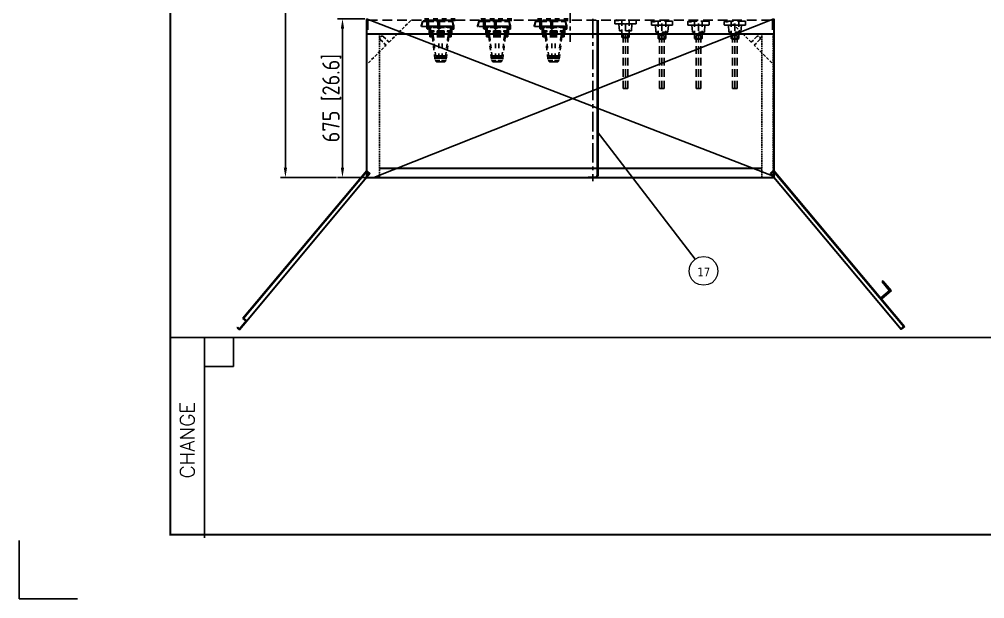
# Model space of a CAD drawing. Header units: millimetres. Extents: x 198356 to 209798, y -190593 to -183267.
# Drawn here: x 198356 to 202457, y -190593 to -188132 of the extents above; entities that cross this region are included whole.
import ezdxf

# ---------------------------------------------------------------- set-up
doc = ezdxf.new("R2010")
doc.units = ezdxf.units.MM
doc.header["$LTSCALE"] = 13
for name, pattern in [('CENTERX2', [101.6, 63.5, -12.7, 12.7, -12.7]), ('DASHED', [0.75, 0.5, -0.25]), ('HIDDEN', [9.525, 6.35, -3.175])]:
    doc.linetypes.add(name, pattern=pattern)
for name, color, linetype in [('1', 4, 'Continuous'), ('2', 3, 'Continuous'), ('4虚线层', 6, 'DASHED'), ('PDF_几何图形', 7, 'Continuous'), ('粗实线', 4, 'Continuous'), ('虚线', 6, 'HIDDEN')]:
    doc.layers.add(name, color=color, linetype=linetype)
for name, color, linetype, lineweight in [('2细实线', 3, 'Continuous', 20), ('标注、文本', 3, 'Continuous', 25), ('铁心', 3, 'Continuous', 0)]:
    doc.layers.add(name, color=color, linetype=linetype, lineweight=lineweight)
doc.layers.add('paper', color=254, linetype='Continuous', plot=False)
doc.styles.add('ROMANS', font='romans.shx', dxfattribs={"bigfont": 'whgtxt.shx'})
doc.styles.get("Standard").update_dxf_attribs({"font": 'gbenor.shx', "bigfont": 'gbcbig.shx'})
doc.styles.add('Tahoma$001', font='tahoma.ttf', dxfattribs={"height": 2.159784})
doc.dimstyles.new('英寸 1-10', dxfattribs={"dimscale": 14, "dimtxt": 3.5, "dimasz": 2, "dimexe": 1.5, "dimexo": 0.5, "dimgap": 0.5, "dimtad": 1, "dimtoh": 1, "dimdec": 1, "dimdsep": 46, "dimtxsty": 'Standard', "dimcen": 2.5, "dimclrd": 3, "dimclre": 3, "dimclrt": 3, "dimadec": 0, "dimazin": 2, "dimtfac": 1, "dimtdec": 1, "dimtmove": 0, "dimatfit": 2, "dimfxl": 1, "dimarcsym": 0})

# ---------------------------------------------------------------- blocks, each defined once
blk = doc.blocks.new('A$C732158F3')
at = {"layer": '4虚线层', "ltscale": 3}
h = blk.add_hatch(color=256, dxfattribs=at)
h.dxf.hatch_style = 2
h.paths.add_polyline_path([(7.3, 129.5), (7.3, 82.9), (11.6, 82.9)])
h = blk.add_hatch(color=256, dxfattribs=at)
h.dxf.hatch_style = 2
h.paths.add_polyline_path([(7.3, 129.5), (11.6, 129.5), (11.6, 82.9)])
h = blk.add_hatch(color=256, dxfattribs=at)
h.dxf.hatch_style = 2
h.paths.add_polyline_path([(7.3, 82.9), (7.3, 43.6), (11.6, 43.6)])
h = blk.add_hatch(color=256, dxfattribs=at)
h.dxf.hatch_style = 2
h.paths.add_polyline_path([(7.3, 82.9), (11.6, 82.9), (11.6, 43.6)])
h = blk.add_hatch(color=256, dxfattribs=at)
h.dxf.hatch_style = 2
h.paths.add_polyline_path([(7.3, 43.6), (7.3, 36.4), (11.6, 36.4)])
h = blk.add_hatch(color=256, dxfattribs=at)
h.dxf.hatch_style = 2
h.paths.add_polyline_path([(7.3, 43.6), (11.6, 43.6), (11.6, 36.4)])
for points in [[(7.3, 129.5), (7.3, 112)], [(11.6, 133.9), (30.6, 139.7), (33.5, 139.7)], [(11.6, 114.9), (11.6, 133.9)], [(61.1, 130.9), (53.8, 130.9), (34.9, 130.9), (32, 129.5), (32, 128), (32, 125.1), (34.9, 125.1)], [(33.5, 133.9), (45.1, 133.9), (45.1, 139.7), (33.5, 139.7)], [(33.5, 120.8), (33.5, 139.7)], [(53.8, 122.2), (53.8, 123.7), (50.9, 125.1), (33.5, 125.1)], [(53.8, 122.2), (53.8, 123.7), (50.9, 125.1), (33.5, 125.1)], [(37.8, 110.6), (37.8, 125.1)], [(50.9, 125.1), (50.9, 110.6)], [(50.9, 125.1), (50.9, 110.6)], [(77.1, 128), (61.1, 128), (61.1, 130.9)], [(61.1, 130.9), (61.1, 113.5)], [(77.1, 128), (77.1, 112)], [(5.8, 122.2), (5.8, 109.1)], [(5.8, 96), (5.8, 82.9)], [(5.8, 69.8), (5.8, 82.9)], [(7.3, 109.1), (7.3, 122.2)], [(7.3, 100.4), (7.3, 82.9)], [(7.3, 65.5), (7.3, 82.9)], [(11.6, 65.5), (11.6, 82.9)], [(32, 98.9), (32, 82.9)], [(32, 66.9), (32, 82.9)], [(33.5, 88.8), (33.5, 107.7)], [(33.5, 88.8), (33.5, 87.3), (34.9, 85.8)], [(34.9, 85.8), (39.3, 84.4), (42.2, 78.6)], [(37.8, 84.4), (37.8, 98.9)], [(50.9, 97.5), (50.9, 82.9)], [(50.9, 97.5), (50.9, 82.9)], [(50.9, 68.4), (50.9, 82.9)], [(53.8, 122.2), (53.8, 109.1)], [(53.8, 122.2), (53.8, 109.1)], [(53.8, 100.4), (53.8, 82.9)], [(53.8, 96), (53.8, 82.9)], [(53.8, 96), (53.8, 82.9)], [(53.8, 65.5), (53.8, 82.9)], [(53.8, 69.8), (53.8, 82.9)], [(61.1, 100.4), (61.1, 82.9)], [(61.1, 65.5), (61.1, 82.9)], [(69.8, 98.9), (69.8, 82.9)], [(69.8, 66.9), (69.8, 82.9)], [(75.7, 117.8), (77.1, 117.8)], [(77.1, 98.9), (77.1, 82.9)], [(77.1, 66.9), (77.1, 82.9)], [(125.1, 90.2), (97.5, 90.2)], [(167.3, 90.2), (138.2, 90.2)], [(142.6, 106.2), (158.6, 103.3)], [(152.8, 109.1), (177.5, 106.2)], [(158.6, 103.3), (160, 100.4), (161.5, 100.4), (163, 100.4), (164.4, 101.8)], [(165.9, 103.3), (164.4, 101.8)], [(167.3, 101.8), (167.3, 103.3), (165.9, 103.3)], [(165.9, 62.6), (167.3, 62.6), (167.3, 64), (167.3, 82.9)], [(177.5, 106.2), (183.3, 100.4), (183.3, 82.9)], [(177.5, 59.7), (183.3, 65.5), (183.3, 82.9)], [(7.3, 56.7), (7.3, 43.6)], [(7.3, 36.4), (7.3, 53.8)], [(11.6, 81.5), (11.6, 80), (13.1, 78.6), (33.5, 78.6)], [(11.6, 78.6), (11.6, 77.1), (13.1, 75.7)], [(11.6, 75.7), (11.6, 74.2), (13.1, 72.7)], [(13.1, 71.3), (11.6, 71.3), (11.6, 69.8)], [(11.6, 53.8), (11.6, 36.4)], [(42.2, 72.7), (42.2, 74.2), (42.2, 75.7), (39.3, 75.7), (33.5, 75.7)], [(33.5, 75.7), (33.5, 72.7)], [(37.8, 71.3), (37.8, 40.7), (33.5, 40.7), (36.4, 40.7)], [(50.9, 40.7), (33.5, 40.7), (33.5, 71.3)], [(45.1, 77.1), (43.6, 78.6), (42.2, 78.6)], [(42.2, 71.3), (43.6, 72.7), (45.1, 74.2)], [(50.9, 40.7), (50.9, 55.3)], [(50.9, 40.7), (53.8, 42.2), (53.8, 43.6)], [(53.8, 43.6), (53.8, 56.7)], [(61.1, 34.9), (61.1, 52.4)], [(69.8, 37.8), (69.8, 53.8)], [(77.1, 37.8), (77.1, 53.8)], [(125.1, 75.7), (97.5, 75.7)], [(167.3, 75.7), (138.2, 75.7)], [(142.6, 59.7), (158.6, 62.6)], [(152.8, 56.7), (177.5, 59.7)], [(164.4, 64), (163, 65.5), (161.5, 65.5), (160, 65.5), (158.6, 62.6)], [(165.9, 62.6), (164.4, 64)], [(165.9, 62.6), (165.9, 64)], [(11.6, 16), (8.7, 16), (8.7, 8.7), (11.6, 8.7)], [(11.6, 21.8), (11.6, 32)], [(11.6, 32), (11.6, 29.1), (13.1, 29.1)], [(11.6, 29.1), (11.6, 27.6), (13.1, 26.2)], [(13.1, 24.7), (11.6, 24.7), (11.6, 21.8), (11.6, 5.8)], [(33.5, 1.5), (30.6, 1.5), (11.6, 7.3)], [(33.5, 1.5), (33.5, 0), (30.6, 0), (11.6, 5.8)], [(53.8, 40.7), (34.9, 40.7), (32, 40.7), (32, 37.8)], [(32, 37.8), (32, 36.4), (34.9, 34.9)], [(33.5, 40.7), (33.5, 39.3), (34.9, 39.3)], [(42.2, 26.2), (42.2, 27.6), (39.3, 29.1), (33.5, 29.1)], [(34.9, 39.3), (39.3, 37.8), (42.2, 32)], [(61.1, 34.9), (53.8, 34.9), (34.9, 34.9)], [(45.1, 29.1), (43.6, 30.6), (42.2, 32)], [(42.2, 24.7), (43.6, 26.2), (45.1, 27.6)]]:
    blk.add_lwpolyline(points, dxfattribs=at)
blk.add_lwpolyline([(11.6, 34.9), (11.6, 32)], close=True, dxfattribs=at)
for points in [[(0, 145.5), (0, 145.5), (0, 120.8), (0, 120.8)], [(7.3, 145.5), (7.3, 145.5), (7.3, 120.8), (7.3, 120.8)], [(11.6, 129.5), (11.6, 129.5), (7.3, 129.5), (7.3, 129.5)], [(33.5, 136.8), (33.5, 136.8), (11.6, 133.9), (11.6, 133.9)], [(32, 128), (32, 128), (32, 129.5), (32, 129.5)], [(32, 128), (32, 128), (32, 112), (32, 112)], [(37.8, 117.8), (37.8, 117.8), (33.5, 125.1), (33.5, 125.1)], [(34.9, 125.1), (34.9, 125.1), (53.8, 125.1), (53.8, 125.1)], [(37.8, 120.8), (37.8, 120.8), (36.4, 125.1), (36.4, 125.1)], [(53.8, 130.9), (53.8, 130.9), (53.8, 113.5), (53.8, 113.5)], [(69.8, 128), (69.8, 128), (69.8, 112), (69.8, 112)], [(0, 107.7), (0, 107.7), (0, 82.9), (0, 82.9)], [(7.3, 122.2), (7.3, 122.2), (5.8, 122.2), (5.8, 122.2)], [(7.3, 107.7), (7.3, 107.7), (7.3, 82.9), (7.3, 82.9)], [(7.3, 82.9), (7.3, 82.9), (7.3, 96), (7.3, 96)], [(7.3, 82.9), (7.3, 82.9), (7.3, 69.8), (7.3, 69.8)], [(11.6, 82.9), (11.6, 82.9), (11.6, 101.8), (11.6, 101.8)], [(11.6, 82.9), (11.6, 82.9), (11.6, 65.5), (11.6, 65.5)], [(32, 112), (32, 112), (32, 82.9), (32, 82.9)], [(32, 55.3), (32, 55.3), (32, 82.9), (32, 82.9)], [(33.5, 114.9), (33.5, 114.9), (37.8, 103.3), (37.8, 103.3)], [(53.8, 87.3), (53.8, 87.3), (61.1, 87.3), (61.1, 87.3)], [(77.1, 117.8), (77.1, 117.8), (103.3, 114.9), (103.3, 114.9)], [(77.1, 113.5), (77.1, 113.5), (93.1, 112), (93.1, 112)], [(106.2, 110.6), (106.2, 110.6), (130.9, 107.7), (130.9, 107.7)], [(114.9, 113.5), (114.9, 113.5), (139.7, 110.6), (139.7, 110.6)], [(157.1, 82.9), (157.1, 82.9), (157.1, 104.8), (157.1, 104.8)], [(157.1, 82.9), (157.1, 82.9), (157.1, 62.6), (157.1, 62.6)], [(158.6, 82.9), (158.6, 82.9), (158.6, 103.3), (158.6, 103.3)], [(158.6, 82.9), (158.6, 82.9), (158.6, 62.6), (158.6, 62.6)], [(164.4, 82.9), (164.4, 82.9), (164.4, 101.8), (164.4, 101.8)], [(164.4, 82.9), (164.4, 82.9), (164.4, 64), (164.4, 64)], [(167.3, 82.9), (167.3, 82.9), (167.3, 101.8), (167.3, 101.8)], [(177.5, 106.2), (177.5, 106.2), (177.5, 82.9), (177.5, 82.9)], [(177.5, 59.7), (177.5, 59.7), (177.5, 82.9), (177.5, 82.9)], [(0, 71.3), (0, 71.3), (0, 46.6), (0, 46.6)], [(5.8, 43.6), (5.8, 43.6), (5.8, 56.7), (5.8, 56.7)], [(7.3, 43.6), (7.3, 43.6), (5.8, 43.6), (5.8, 43.6)], [(7.3, 71.3), (7.3, 71.3), (7.3, 46.6), (7.3, 46.6)], [(11.6, 34.9), (11.6, 34.9), (11.6, 52.4), (11.6, 52.4)], [(33.5, 75.7), (33.5, 75.7), (13.1, 75.7), (13.1, 75.7)], [(33.5, 72.7), (33.5, 72.7), (13.1, 72.7), (13.1, 72.7)], [(33.5, 71.3), (33.5, 71.3), (13.1, 71.3), (13.1, 71.3)], [(32, 37.8), (32, 37.8), (32, 53.8), (32, 53.8)], [(42.2, 78.6), (42.2, 78.6), (33.5, 78.6), (33.5, 78.6)], [(33.5, 75.7), (33.5, 75.7), (33.5, 72.7), (33.5, 72.7)], [(33.5, 72.7), (33.5, 72.7), (42.2, 72.7), (42.2, 72.7)], [(33.5, 71.3), (33.5, 71.3), (42.2, 71.3), (42.2, 71.3)], [(33.5, 71.3), (33.5, 71.3), (33.5, 40.7), (33.5, 40.7)], [(33.5, 50.9), (33.5, 50.9), (37.8, 62.6), (37.8, 62.6)], [(37.8, 48), (37.8, 48), (33.5, 40.7), (33.5, 40.7)], [(37.8, 45.1), (37.8, 45.1), (36.4, 40.7), (36.4, 40.7)], [(37.8, 56.7), (37.8, 56.7), (37.8, 58.2), (37.8, 58.2)], [(45.1, 74.2), (45.1, 74.2), (45.1, 77.1), (45.1, 77.1)], [(53.8, 78.6), (53.8, 78.6), (61.1, 78.6), (61.1, 78.6)], [(53.8, 34.9), (53.8, 34.9), (53.8, 52.4), (53.8, 52.4)], [(77.1, 52.4), (77.1, 52.4), (93.1, 53.8), (93.1, 53.8)], [(77.1, 48), (77.1, 48), (103.3, 50.9), (103.3, 50.9)], [(106.2, 55.3), (106.2, 55.3), (130.9, 58.2), (130.9, 58.2)], [(114.9, 52.4), (114.9, 52.4), (139.7, 55.3), (139.7, 55.3)], [(0, 33.5), (0, 33.5), (0, 8.7), (0, 8.7)], [(11.6, 36.4), (11.6, 36.4), (7.3, 36.4), (7.3, 36.4)], [(7.3, 33.5), (7.3, 33.5), (7.3, 8.7), (7.3, 8.7)], [(11.6, 32), (11.6, 32), (13.1, 32), (13.1, 32)], [(33.5, 32), (33.5, 32), (13.1, 32), (13.1, 32)], [(33.5, 29.1), (33.5, 29.1), (13.1, 29.1), (13.1, 29.1)], [(33.5, 26.2), (33.5, 26.2), (13.1, 26.2), (13.1, 26.2)], [(33.5, 24.7), (33.5, 24.7), (13.1, 24.7), (13.1, 24.7)], [(42.2, 32), (42.2, 32), (33.5, 32), (33.5, 32)], [(33.5, 29.1), (33.5, 29.1), (33.5, 26.2), (33.5, 26.2)], [(33.5, 26.2), (33.5, 26.2), (42.2, 26.2), (42.2, 26.2)], [(33.5, 24.7), (33.5, 24.7), (42.2, 24.7), (42.2, 24.7)], [(33.5, 24.7), (33.5, 24.7), (33.5, 0), (33.5, 0)], [(45.1, 27.6), (45.1, 27.6), (45.1, 29.1), (45.1, 29.1)], [(61.1, 37.8), (61.1, 37.8), (77.1, 37.8), (77.1, 37.8)]]:
    blk.add_open_spline(points, degree=3, dxfattribs=at)
blk = doc.blocks.new('*D117')
at = {"layer": '2细实线', "color": 3, "linetype": 'ByBlock', "lineweight": -2}
for p, q in [((199823.8, -188129.5), (199707.7, -188129.5)), ((199728.7, -188171.5), (199728.7, -188762.5)), ((199855.6, -188804.5), (199707.7, -188804.5))]:
    blk.add_line(p, q, dxfattribs=at)
at = {"layer": '2细实线', "color": 3, "linetype": 'ByBlock'}
for points in [[(199721.7, -188171.5), (199735.7, -188171.5), (199728.7, -188129.5)], [(199721.7, -188762.5), (199735.7, -188762.5), (199728.7, -188804.5)]]:
    blk.add_solid(points, dxfattribs=at)
at = {"layer": 'Defpoints', "color": 0, "linetype": 'ByBlock'}
for p in [(199830.8, -188129.5), (199728.7, -188804.5), (199862.6, -188804.5)]:
    blk.add_point(p, dxfattribs=at)
at = {"layer": '2细实线', "color": 3, "linetype": 'ByBlock', "insert": (199683.4, -188467), "char_height": 73.5, "attachment_point": 5, "rotation": 90}
blk.add_mtext('675 [26.6]', dxfattribs=at)
blk = doc.blocks.new('*D128')
at = {"layer": '2细实线', "color": 3, "linetype": 'ByBlock', "lineweight": -2}
for p, q in [((200043.8, -186357.5), (199465.3, -186357.5)), ((199486.3, -186399.5), (199486.3, -188762.5)), ((199703.7, -188804.5), (199465.3, -188804.5))]:
    blk.add_line(p, q, dxfattribs=at)
at = {"layer": '2细实线', "color": 3, "linetype": 'ByBlock'}
for points in [[(199479.3, -186399.5), (199493.3, -186399.5), (199486.3, -186357.5)], [(199479.3, -188762.5), (199493.3, -188762.5), (199486.3, -188804.5)]]:
    blk.add_solid(points, dxfattribs=at)
at = {"layer": 'Defpoints', "color": 0, "linetype": 'ByBlock'}
for p in [(200050.8, -186357.5), (199486.3, -188804.5), (199710.7, -188804.5)]:
    blk.add_point(p, dxfattribs=at)
at = {"layer": '2细实线', "color": 3, "linetype": 'ByBlock', "insert": (199441, -187581), "char_height": 73.5, "attachment_point": 5, "rotation": 90}
blk.add_mtext('2447 [96.3]', dxfattribs=at)

msp = doc.modelspace()

# ---------------------------------------------------------------- linework, layer by layer
at = {"layer": '1', "color": 1, "linetype": 'CENTERX2', "lineweight": -3, "ltscale": 0.1}
for p, q in [((200695.829, -187403.487), (200695.829, -188228.359)), ((200792.829, -188129.487), (200792.829, -188819.91))]:
    msp.add_line(p, q, dxfattribs=at)
at = {"layer": '1', "const_width": 8.634}
msp.add_lwpolyline([(198997.156, -190321.999), (208469.476, -190321.999), (208469.476, -183513.769), (198997.156, -183513.769), (198997.156, -190321.999)], dxfattribs=at)
at = {"layer": '2'}
for p, q in [((198997.156, -189483.304), (208469.476, -189483.304)), ((199142.474, -189483.304), (199142.474, -190334.332)), ((199265.812, -189483.304), (199265.812, -189606.641)), ((199142.474, -189606.641), (199265.812, -189606.641))]:
    msp.add_line(p, q, dxfattribs=at)
at = {"layer": '4虚线层', "ltscale": 2}
for p, q in [((199926.548, -188229.478), (200020.54, -188135.487)), ((201465.11, -188229.478), (201371.118, -188135.487)), ((199838.829, -188317.198), (199913.82, -188242.206)), ((199913.82, -188242.206), (199890.486, -188218.872)), ((199926.548, -188229.478), (199903.214, -188206.144)), ((201465.11, -188229.478), (201488.444, -188206.144)), ((201477.838, -188242.206), (201501.172, -188218.872)), ((201552.829, -188317.198), (201477.838, -188242.206))]:
    msp.add_line(p, q, dxfattribs=at)
at = {"layer": '4虚线层', "ltscale": 5}
for p, q in [((200885.84, -188150.487), (200885.84, -188137.969)), ((200886.84, -188136.97), (200891.848, -188136.987)), ((200886.84, -188151.487), (200902.404, -188151.487)), ((200902.386, -188151.487), (200891.821, -188151.487)), ((200902.398, -188151.487), (200891.833, -188151.487)), ((200891.848, -188137.543), (200891.848, -188136.987)), ((200893.792, -188137.543), (200891.848, -188137.543)), ((200893.792, -188136.987), (200893.792, -188137.543)), ((200893.792, -188136.987), (200893.792, -188137.543)), ((200894.741, -188136.987), (200893.792, -188136.987)), ((200894.741, -188137.543), (200894.741, -188136.987)), ((200896.686, -188137.543), (200894.741, -188137.543)), ((200897.635, -188136.987), (200896.686, -188136.987)), ((200896.686, -188136.987), (200896.686, -188137.543)), ((200896.686, -188136.987), (200896.686, -188137.543)), ((200897.635, -188137.543), (200897.635, -188136.987)), ((200899.58, -188137.543), (200897.635, -188137.543)), ((200901.34, -188136.987), (200899.58, -188136.987)), ((200899.58, -188136.987), (200899.58, -188137.543)), ((200905.259, -188180.554), (200903.383, -188152.421)), ((200905.271, -188180.554), (200903.396, -188152.421)), ((200914.821, -188208.487), (200914.821, -188135.487)), ((200930.83, -188425.487), (200930.829, -188135.487)), ((200946.837, -188208.487), (200946.836, -188135.487)), ((200956.383, -188180.554), (200958.259, -188152.421)), ((200956.396, -188180.554), (200958.271, -188152.421)), ((200959.257, -188151.487), (200969.823, -188151.489)), ((200959.269, -188151.487), (200969.835, -188151.489)), ((200959.275, -188151.487), (200974.84, -188151.487)), ((200975.84, -188150.487), (200975.84, -188136.487)), ((201040.84, -188155.487), (201040.84, -188142.969)), ((201041.84, -188141.97), (201046.847, -188141.987)), ((201041.84, -188156.487), (201057.404, -188156.487)), ((201057.386, -188156.487), (201046.821, -188156.487)), ((201057.398, -188156.487), (201046.833, -188156.487)), ((201046.847, -188142.543), (201046.847, -188141.987)), ((201048.792, -188142.543), (201046.847, -188142.543)), ((201048.792, -188141.987), (201048.792, -188142.543)), ((201048.792, -188141.987), (201048.792, -188142.543)), ((201049.741, -188141.987), (201048.792, -188141.987)), ((201049.741, -188142.543), (201049.741, -188141.987)), ((201051.686, -188142.543), (201049.741, -188142.543)), ((201052.635, -188141.987), (201051.686, -188141.987)), ((201051.686, -188141.987), (201051.686, -188142.543)), ((201051.686, -188141.987), (201051.686, -188142.543)), ((201052.635, -188142.543), (201052.635, -188141.987)), ((201054.58, -188142.543), (201052.635, -188142.543)), ((201056.34, -188141.987), (201054.58, -188141.987)), ((201054.58, -188141.987), (201054.58, -188142.543)), ((201060.259, -188185.554), (201058.383, -188157.421)), ((201060.271, -188185.554), (201058.396, -188157.421)), ((201069.821, -188213.487), (201069.821, -188140.487)), ((201085.83, -188425.487), (201085.828, -188140.487)), ((201101.837, -188213.487), (201101.836, -188140.487)), ((201111.383, -188185.554), (201113.259, -188157.421)), ((201111.396, -188185.554), (201113.271, -188157.421)), ((201114.257, -188156.487), (201124.823, -188156.489)), ((201114.269, -188156.487), (201124.835, -188156.489)), ((201114.275, -188156.487), (201129.84, -188156.487)), ((201130.84, -188155.487), (201130.84, -188141.487)), ((201195.84, -188155.487), (201195.84, -188142.969)), ((201196.84, -188141.97), (201201.847, -188141.987)), ((201196.84, -188156.487), (201212.404, -188156.487)), ((201212.386, -188156.487), (201201.821, -188156.487)), ((201212.398, -188156.487), (201201.833, -188156.487)), ((201201.847, -188142.543), (201201.847, -188141.987)), ((201203.792, -188142.543), (201201.847, -188142.543)), ((201203.792, -188141.987), (201203.792, -188142.543)), ((201203.792, -188141.987), (201203.792, -188142.543)), ((201204.741, -188141.987), (201203.792, -188141.987)), ((201204.741, -188142.543), (201204.741, -188141.987)), ((201206.686, -188142.543), (201204.741, -188142.543)), ((201207.635, -188141.987), (201206.686, -188141.987)), ((201206.686, -188141.987), (201206.686, -188142.543)), ((201206.686, -188141.987), (201206.686, -188142.543)), ((201207.635, -188142.543), (201207.635, -188141.987)), ((201209.58, -188142.543), (201207.635, -188142.543)), ((201211.34, -188141.987), (201209.58, -188141.987)), ((201209.58, -188141.987), (201209.58, -188142.543)), ((201215.259, -188185.554), (201213.383, -188157.421)), ((201215.271, -188185.554), (201213.396, -188157.421)), ((201224.821, -188213.487), (201224.821, -188140.487)), ((201240.83, -188425.487), (201240.828, -188140.487)), ((201256.837, -188213.487), (201256.836, -188140.487)), ((201266.383, -188185.554), (201268.259, -188157.421)), ((201266.396, -188185.554), (201268.271, -188157.421)), ((201269.257, -188156.487), (201279.823, -188156.489)), ((201269.269, -188156.487), (201279.835, -188156.489)), ((201269.275, -188156.487), (201284.84, -188156.487)), ((201285.84, -188155.487), (201285.84, -188141.487)), ((201350.84, -188155.487), (201350.84, -188142.969)), ((201351.84, -188141.97), (201356.847, -188141.987)), ((201351.84, -188156.487), (201367.404, -188156.487)), ((201367.386, -188156.487), (201356.821, -188156.487)), ((201367.398, -188156.487), (201356.833, -188156.487)), ((201356.847, -188142.543), (201356.847, -188141.987)), ((201358.792, -188142.543), (201356.847, -188142.543)), ((201358.792, -188141.987), (201358.792, -188142.543)), ((201358.792, -188141.987), (201358.792, -188142.543)), ((201359.741, -188141.987), (201358.792, -188141.987)), ((201359.741, -188142.543), (201359.741, -188141.987)), ((201361.686, -188142.543), (201359.741, -188142.543)), ((201362.635, -188141.987), (201361.686, -188141.987)), ((201361.686, -188141.987), (201361.686, -188142.543)), ((201361.686, -188141.987), (201361.686, -188142.543)), ((201362.635, -188142.543), (201362.635, -188141.987)), ((201364.58, -188142.543), (201362.635, -188142.543)), ((201366.34, -188141.987), (201364.58, -188141.987)), ((201364.58, -188141.987), (201364.58, -188142.543)), ((201370.259, -188185.554), (201368.383, -188157.421)), ((201370.271, -188185.554), (201368.396, -188157.421)), ((201379.821, -188213.487), (201379.821, -188140.487)), ((201395.83, -188425.487), (201395.828, -188140.487)), ((201411.837, -188213.487), (201411.836, -188140.487)), ((201421.383, -188185.554), (201423.259, -188157.421)), ((201421.396, -188185.554), (201423.271, -188157.421)), ((201424.257, -188156.487), (201434.823, -188156.489)), ((201424.269, -188156.487), (201434.835, -188156.489)), ((201424.275, -188156.487), (201439.84, -188156.487)), ((201440.84, -188155.487), (201440.84, -188141.487)), ((200906.257, -188181.487), (200914.821, -188181.487)), ((200906.269, -188181.487), (200914.833, -188181.487)), ((200920.83, -188425.487), (200920.829, -188196.487)), ((200930.823, -188181.487), (200955.386, -188181.487)), ((200930.835, -188181.487), (200955.398, -188181.487)), ((200940.83, -188425.487), (200940.829, -188196.487)), ((200946.821, -188208.487), (200946.821, -188181.487)), ((201061.257, -188186.487), (201069.821, -188186.487)), ((201061.269, -188186.487), (201069.833, -188186.487)), ((201075.83, -188425.487), (201075.829, -188201.487)), ((201085.823, -188186.487), (201110.386, -188186.487)), ((201085.835, -188186.487), (201110.398, -188186.487)), ((201095.83, -188425.487), (201095.829, -188201.487)), ((201101.821, -188213.487), (201101.821, -188186.487)), ((201216.257, -188186.487), (201224.821, -188186.487)), ((201216.269, -188186.487), (201224.833, -188186.487)), ((201230.83, -188425.487), (201230.829, -188201.487)), ((201240.823, -188186.487), (201265.386, -188186.487)), ((201240.835, -188186.487), (201265.398, -188186.487)), ((201250.83, -188425.487), (201250.829, -188201.487)), ((201256.821, -188213.487), (201256.821, -188186.487)), ((201371.257, -188186.487), (201379.821, -188186.487)), ((201371.269, -188186.487), (201379.833, -188186.487)), ((201385.83, -188425.487), (201385.829, -188201.487)), ((201395.823, -188186.487), (201420.386, -188186.487)), ((201395.835, -188186.487), (201420.398, -188186.487)), ((201405.83, -188425.487), (201405.829, -188201.487)), ((201411.821, -188213.487), (201411.821, -188186.487)), ((200914.817, -188208.487), (200917.817, -188211.487)), ((200946.817, -188208.487), (200914.817, -188208.487)), ((200914.821, -188208.487), (200917.821, -188211.487)), ((200946.821, -188208.487), (200914.821, -188208.487)), ((200917.817, -188211.487), (200943.817, -188211.487)), ((200917.821, -188211.487), (200943.821, -188211.487)), ((200946.817, -188208.487), (200943.817, -188211.487)), ((200946.821, -188208.487), (200943.821, -188211.487)), ((201069.817, -188213.487), (201072.817, -188216.487)), ((201101.817, -188213.487), (201069.817, -188213.487)), ((201069.821, -188213.487), (201072.821, -188216.487)), ((201101.821, -188213.487), (201069.821, -188213.487)), ((201072.817, -188216.487), (201098.817, -188216.487)), ((201072.821, -188216.487), (201098.821, -188216.487)), ((201101.817, -188213.487), (201098.817, -188216.487)), ((201101.821, -188213.487), (201098.821, -188216.487)), ((201224.817, -188213.487), (201227.817, -188216.487)), ((201256.817, -188213.487), (201224.817, -188213.487)), ((201224.821, -188213.487), (201227.821, -188216.487)), ((201256.821, -188213.487), (201224.821, -188213.487)), ((201227.817, -188216.487), (201253.817, -188216.487)), ((201227.821, -188216.487), (201253.821, -188216.487)), ((201256.817, -188213.487), (201253.817, -188216.487)), ((201256.821, -188213.487), (201253.821, -188216.487)), ((201379.817, -188213.487), (201382.817, -188216.487)), ((201411.817, -188213.487), (201379.817, -188213.487)), ((201379.821, -188213.487), (201382.821, -188216.487)), ((201411.821, -188213.487), (201379.821, -188213.487)), ((201382.817, -188216.487), (201408.817, -188216.487)), ((201382.821, -188216.487), (201408.821, -188216.487)), ((201411.817, -188213.487), (201408.817, -188216.487)), ((201411.821, -188213.487), (201408.821, -188216.487)), ((200920.83, -188425.487), (200940.83, -188425.487)), ((201095.83, -188425.487), (201075.83, -188425.487)), ((201095.83, -188425.487), (201075.83, -188425.487)), ((201075.83, -188425.487), (201095.83, -188425.487)), ((201250.83, -188425.487), (201230.83, -188425.487)), ((201250.83, -188425.487), (201230.83, -188425.487)), ((201230.83, -188425.487), (201250.83, -188425.487)), ((201405.83, -188425.487), (201385.83, -188425.487)), ((201405.83, -188425.487), (201385.83, -188425.487)), ((201385.83, -188425.487), (201405.83, -188425.487))]:
    msp.add_line(p, q, dxfattribs=at)
at = {"layer": '4虚线层'}
for p, q in [((199832.829, -188194.487), (199832.829, -188804.487)), ((199885.829, -188194.487), (199885.829, -188804.487)), ((201510.829, -188194.487), (201510.829, -188804.487)), ((201558.829, -188194.487), (201558.829, -188804.487))]:
    msp.add_line(p, q, dxfattribs=at)
at = {"layer": '4虚线层', "ltscale": 5}
for points in [[(200887.456, -188134.748), (200885.754, -188135.812), (200885.435, -188137.195)], [(200891.765, -188135.014), (200889.531, -188135.227), (200887.988, -188135.599), (200887.669, -188136.982)], [(200974.232, -188135.693), (200891.765, -188135.014), (200890.223, -188135.387), (200889.903, -188136.77)], [(200953.523, -188151.457), (200930.968, -188151.349)], [(201042.456, -188139.748), (201040.754, -188140.812), (201040.435, -188142.195)], [(201046.765, -188140.014), (201044.531, -188140.227), (201042.988, -188140.599), (201042.669, -188141.982)], [(201129.232, -188140.693), (201046.765, -188140.014), (201045.222, -188140.387), (201044.903, -188141.77)], [(201108.522, -188156.457), (201085.968, -188156.349)], [(201197.456, -188139.748), (201195.754, -188140.812), (201195.435, -188142.195)], [(201201.765, -188140.014), (201199.531, -188140.227), (201197.988, -188140.599), (201197.669, -188141.982)], [(201284.232, -188140.693), (201201.765, -188140.014), (201200.222, -188140.387), (201199.903, -188141.77)], [(201263.522, -188156.457), (201240.968, -188156.349)], [(201352.456, -188139.748), (201350.754, -188140.812), (201350.435, -188142.195)], [(201356.765, -188140.014), (201354.531, -188140.227), (201352.988, -188140.599), (201352.669, -188141.982)], [(201439.232, -188140.693), (201356.765, -188140.014), (201355.222, -188140.387), (201354.903, -188141.77)], [(201418.522, -188156.457), (201395.968, -188156.349)]]:
    msp.add_lwpolyline(points, dxfattribs=at)
for centre, radius, start, end in [((200886.84, -188137.97), 1, 90, 180), ((200886.84, -188150.487), 1, 180, 270), ((200901.34, -188134.987), 2, 270, 0), ((200901.34, -188134.987), 2, 270, 0), ((200902.386, -188152.487), 1, 3.814075, 90), ((200902.398, -188152.487), 1, 3.814075, 90), ((200902.404, -188152.487), 1, 3.814075, 90), ((200959.257, -188152.487), 1, 90, 176.185925), ((200959.269, -188152.487), 1, 90, 176.185925), ((200959.275, -188152.487), 1, 90, 176.185925), ((200974.84, -188136.487), 1, 0, 90), ((200974.84, -188150.487), 1, 270, 0), ((201041.84, -188142.97), 1, 90, 180), ((201041.84, -188155.487), 1, 180, 270), ((201056.34, -188139.987), 2, 270, 0), ((201056.34, -188139.987), 2, 270, 0), ((201057.386, -188157.487), 1, 3.814075, 90), ((201057.398, -188157.487), 1, 3.814075, 90), ((201057.404, -188157.487), 1, 3.814075, 90), ((201114.257, -188157.487), 1, 90, 176.185925), ((201114.269, -188157.487), 1, 90, 176.185925), ((201114.275, -188157.487), 1, 90, 176.185925), ((201129.84, -188141.487), 1, 0, 90), ((201129.84, -188155.487), 1, 270, 0), ((201196.84, -188142.97), 1, 90, 180), ((201196.84, -188155.487), 1, 180, 270), ((201211.34, -188139.987), 2, 270, 0), ((201211.34, -188139.987), 2, 270, 0), ((201212.386, -188157.487), 1, 3.814075, 90), ((201212.398, -188157.487), 1, 3.814075, 90), ((201212.404, -188157.487), 1, 3.814075, 90), ((201269.257, -188157.487), 1, 90, 176.185925), ((201269.269, -188157.487), 1, 90, 176.185925), ((201269.275, -188157.487), 1, 90, 176.185925), ((201284.84, -188141.487), 1, 0, 90), ((201284.84, -188155.487), 1, 270, 0), ((201351.84, -188142.97), 1, 90, 180), ((201351.84, -188155.487), 1, 180, 270), ((201366.34, -188139.987), 2, 270, 0), ((201366.34, -188139.987), 2, 270, 0), ((201367.386, -188157.487), 1, 3.814075, 90), ((201367.398, -188157.487), 1, 3.814075, 90), ((201367.404, -188157.487), 1, 3.814075, 90), ((201424.257, -188157.487), 1, 90, 176.185925), ((201424.269, -188157.487), 1, 90, 176.185925), ((201424.275, -188157.487), 1, 90, 176.185925), ((201439.84, -188141.487), 1, 0, 90), ((201439.84, -188155.487), 1, 270, 0), ((200906.257, -188180.487), 1, 183.814075, 270), ((200906.269, -188180.487), 1, 183.814075, 270), ((200955.386, -188180.487), 1, 270, 356.185925), ((200955.398, -188180.487), 1, 270, 356.185925), ((201061.257, -188185.487), 1, 183.814075, 270), ((201061.269, -188185.487), 1, 183.814075, 270), ((201110.386, -188185.487), 1, 270, 356.185925), ((201110.398, -188185.487), 1, 270, 356.185925), ((201216.257, -188185.487), 1, 183.814075, 270), ((201216.269, -188185.487), 1, 183.814075, 270), ((201265.386, -188185.487), 1, 270, 356.185925), ((201265.398, -188185.487), 1, 270, 356.185925), ((201371.257, -188185.487), 1, 183.814075, 270), ((201371.269, -188185.487), 1, 183.814075, 270), ((201420.386, -188185.487), 1, 270, 356.185925), ((201420.398, -188185.487), 1, 270, 356.185925)]:
    msp.add_arc(centre, radius, start, end, dxfattribs=at)
at = {"layer": '4虚线层', "ltscale": 2}
for centre, start, end in [((199896.85, -188212.508), 45, 225), ((201494.808, -188212.508), 315, 135)]:
    msp.add_arc(centre, 9, start, end, dxfattribs=at)
at = {"layer": '4虚线层', "ltscale": 5}
for points in [[(200894.477, -188151.665), (200894.477, -188151.665), (200930.968, -188151.349), (200930.968, -188151.349)], [(200894.477, -188151.665), (200894.477, -188151.665), (200895.168, -188151.824), (200895.168, -188151.824)], [(200966.608, -188151.565), (200966.608, -188151.565), (200930.968, -188151.349), (200930.968, -188151.349)], [(201049.477, -188156.665), (201049.477, -188156.665), (201085.968, -188156.349), (201085.968, -188156.349)], [(201049.477, -188156.665), (201049.477, -188156.665), (201050.168, -188156.824), (201050.168, -188156.824)], [(201121.608, -188156.565), (201121.608, -188156.565), (201085.968, -188156.349), (201085.968, -188156.349)], [(201204.477, -188156.665), (201204.477, -188156.665), (201240.968, -188156.349), (201240.968, -188156.349)], [(201204.477, -188156.665), (201204.477, -188156.665), (201205.168, -188156.824), (201205.168, -188156.824)], [(201276.608, -188156.565), (201276.608, -188156.565), (201240.968, -188156.349), (201240.968, -188156.349)], [(201359.477, -188156.665), (201359.477, -188156.665), (201395.968, -188156.349), (201395.968, -188156.349)], [(201359.477, -188156.665), (201359.477, -188156.665), (201360.168, -188156.824), (201360.168, -188156.824)], [(201431.608, -188156.565), (201431.608, -188156.565), (201395.968, -188156.349), (201395.968, -188156.349)]]:
    msp.add_open_spline(points, degree=3, dxfattribs=at)
at = {"layer": 'paper'}
for q in [(198355.801, -190346.666), (198602.476, -190593.341)]:
    msp.add_line((198355.801, -190593.341), q, dxfattribs=at)
at = {"layer": 'PDF_几何图形'}
for p, q in [((199831.945, -188775.206), (199305.103, -189402.824)), ((199831.945, -188775.206), (199845.593, -188786.786)), ((201560.829, -188774.297), (201546.768, -188785.876)), ((201560.829, -188774.297), (202116.867, -189437.099)), ((199831.945, -188778.514), (199308.411, -189402.824)), ((199845.593, -188786.786), (199322.472, -189414.817)), ((199831.945, -188778.514), (199842.698, -188787.199)), ((199842.698, -188787.199), (199835.254, -188795.884)), ((199835.254, -188795.884), (199836.908, -188797.538)), ((199845.593, -188786.786), (199836.908, -188797.538)), ((201546.768, -188785.876), (202102.805, -189448.679)), ((201546.768, -188785.876), (201555.453, -188796.629)), ((201560.415, -188777.605), (201550.076, -188786.29)), ((201550.076, -188786.29), (201557.107, -188794.975)), ((201557.107, -188794.975), (201555.453, -188796.629)), ((201560.415, -188777.605), (202113.558, -189436.685)), ((202024.642, -189242.723), (202021.333, -189245.618)), ((202024.642, -189242.723), (202059.795, -189284.493)), ((202059.795, -189284.493), (202018.025, -189319.233)), ((199322.472, -189414.817), (199291.869, -189451.211)), ((199322.472, -189414.817), (199291.869, -189451.211)), ((199308.411, -189402.824), (199322.472, -189414.817)), ((199308.411, -189402.824), (199322.472, -189414.817)), ((199283.184, -189440.458), (199281.53, -189442.526)), ((199283.184, -189440.458), (199281.53, -189442.526)), ((199281.53, -189442.526), (199291.869, -189451.211)), ((199281.53, -189442.526), (199291.869, -189451.211)), ((199283.184, -189440.458), (199291.869, -189447.902)), ((199283.184, -189440.458), (199291.869, -189447.902)), ((202113.558, -189436.685), (202101.151, -189447.024)), ((202101.151, -189447.024), (202102.805, -189448.679)), ((202116.867, -189437.099), (202102.805, -189448.679))]:
    msp.add_line(p, q, dxfattribs=at)
for points in [[(202021.333, -189245.618), (202053.178, -189283.666), (202015.13, -189315.924), (202018.025, -189319.233)], [(199305.103, -189402.824), (199319.577, -189414.817), (199291.869, -189447.902)], [(199305.103, -189402.824), (199319.577, -189414.817), (199291.869, -189447.902)]]:
    msp.add_lwpolyline(points, dxfattribs=at)
at = {"layer": '标注、文本', "color": 4, "lineweight": 30}
for p, q in [((199830.829, -188129.487), (199830.829, -188194.487)), ((201560.829, -188129.487), (201560.829, -188194.487)), ((199830.829, -188194.487), (201560.829, -188194.487)), ((201560.829, -188774.297), (201546.768, -188785.876)), ((201560.829, -188774.297), (202116.867, -189437.099)), ((199830.829, -188804.487), (201560.829, -188804.487)), ((199830.829, -188804.487), (201560.829, -188804.487)), ((201546.768, -188785.876), (202102.805, -189448.679)), ((201546.768, -188785.876), (201555.453, -188796.629)), ((201560.415, -188777.605), (201550.076, -188786.29)), ((201550.076, -188786.29), (201557.107, -188794.975)), ((201557.107, -188794.975), (201555.453, -188796.629)), ((201560.415, -188777.605), (202113.558, -189436.685)), ((202024.642, -189242.723), (202021.333, -189245.618)), ((202024.642, -189242.723), (202059.795, -189284.493)), ((202059.795, -189284.493), (202018.025, -189319.233)), ((202113.558, -189436.685), (202101.151, -189447.024)), ((202101.151, -189447.024), (202102.805, -189448.679)), ((202116.867, -189437.099), (202102.805, -189448.679))]:
    msp.add_line(p, q, dxfattribs=at)
at = {"layer": '标注、文本'}
for p, q in [((199830.829, -188129.487), (201555.453, -188796.629)), ((199862.609, -188804.487), (201560.829, -188129.487)), ((200940.829, -188196.487), (200920.829, -188196.487)), ((201095.829, -188201.487), (201075.829, -188201.487)), ((201250.829, -188201.487), (201230.829, -188201.487)), ((201405.829, -188201.487), (201385.829, -188201.487))]:
    msp.add_line(p, q, dxfattribs=at)
at = {"layer": '标注、文本', "ltscale": 16.7707}
msp.add_line((201226.869, -189150.427), (200810.829, -188608.344), dxfattribs=at)
at = {"layer": '标注、文本', "color": 4, "lineweight": 30}
msp.add_lwpolyline([(202021.333, -189245.618), (202053.178, -189283.666), (202015.13, -189315.924), (202018.025, -189319.233)], dxfattribs=at)
at = {"layer": '粗实线', "lineweight": 30}
for p, q in [((200810.829, -188135.487), (200810.829, -188797.487)), ((200812.829, -188135.487), (200812.829, -188797.487)), ((199830.829, -188194.487), (199830.829, -188804.487)), ((201560.829, -188194.487), (201560.829, -188804.487)), ((199831.945, -188775.206), (199305.103, -189402.824)), ((199831.945, -188775.206), (199845.593, -188786.786)), ((199885.829, -188764.487), (201510.829, -188764.487)), ((199831.945, -188778.514), (199308.411, -189402.824)), ((199845.593, -188786.786), (199322.472, -189414.817)), ((199830.829, -188804.487), (201560.829, -188804.487)), ((199831.945, -188778.514), (199842.698, -188787.199)), ((199842.698, -188787.199), (199835.254, -188795.884)), ((199835.254, -188795.884), (199836.908, -188797.538)), ((199845.593, -188786.786), (199836.908, -188797.538)), ((200772.829, -188802.487), (200805.829, -188802.487)), ((200772.829, -188802.487), (200772.829, -188804.487)), ((200772.829, -188804.487), (200805.829, -188804.487)), ((199322.472, -189414.817), (199291.869, -189451.211)), ((199322.472, -189414.817), (199291.869, -189451.211)), ((199308.411, -189402.824), (199322.472, -189414.817)), ((199308.411, -189402.824), (199322.472, -189414.817)), ((199283.184, -189440.458), (199281.53, -189442.526)), ((199283.184, -189440.458), (199281.53, -189442.526)), ((199281.53, -189442.526), (199291.869, -189451.211)), ((199281.53, -189442.526), (199291.869, -189451.211)), ((199283.184, -189440.458), (199291.869, -189447.902)), ((199283.184, -189440.458), (199291.869, -189447.902))]:
    msp.add_line(p, q, dxfattribs=at)
msp.add_lwpolyline([(199305.103, -189402.824), (199319.577, -189414.817), (199291.869, -189447.902)], dxfattribs=at)
msp.add_lwpolyline([(199305.103, -189402.824), (199319.577, -189414.817), (199291.869, -189447.902)], dxfattribs=at)
for radius in [7, 5]:
    msp.add_arc((200805.829, -188797.487), radius, 270, 0, dxfattribs=at)
at = {"layer": '虚线', "ltscale": 0.5}
for p, q in [((199836.829, -188135.487), (201554.829, -188135.487)), ((199836.829, -188135.487), (199836.829, -188194.487)), ((201554.829, -188135.487), (201554.829, -188194.487))]:
    msp.add_line(p, q, dxfattribs=at)
at = {"layer": '铁心'}
msp.add_lwpolyline([(201201.675, -189201.558), (201204.687, -189181.379), (201212.517, -189164.512), (201226.372, -189150.657), (201243.239, -189142.827), (201263.418, -189139.815), (201281.791, -189142.827), (201298.657, -189150.657), (201312.512, -189164.512), (201320.343, -189181.379), (201323.354, -189201.558), (201320.343, -189219.931), (201312.512, -189237.098), (201298.657, -189250.953), (201281.791, -189258.483), (201263.418, -189261.494), (201243.239, -189258.483), (201226.372, -189250.953), (201212.517, -189237.098), (201204.687, -189219.931)], close=True, dxfattribs=at)

# ---------------------------------------------------------------- block references
at = {"layer": '标注、文本', "rotation": 270}
for p in [(200062.545, -188129.487), (200302.545, -188129.487), (200542.545, -188129.487)]:
    msp.add_blockref('A$C732158F3', p, dxfattribs=at)

# ---------------------------------------------------------------- texts
at = {"layer": '2', "style": 'ROMANS'}
msp.add_text('CHANGE', height=61.6688, rotation=90, dxfattribs=at).set_placement((199100.548, -190082.213))
at = {"layer": '铁心', "style": 'Tahoma$001'}
msp.add_text('17', height=36.7741, dxfattribs=at).set_placement((201235.914, -189223.72))

# ---------------------------------------------------------------- dimensions: what is measured, and where the dimension line sits
at = {"layer": '2细实线', "linetype": 'ByBlock'}
for base, p1, p2, picture, middle in [((199486.315, -188804.487), (200050.829, -186357.487), (199710.718, -188804.487), '*D128', (199441.034, -187580.987)), ((199728.718, -188804.487), (199830.829, -188129.487), (199862.609, -188804.487), '*D117', (199683.436, -188466.987))]:
    dim = msp.add_linear_dim(base=base, p1=p1, p2=p2, angle=90, dimstyle='英寸 1-10', override={"dimtxt": 5.25, "dimasz": 3}, dxfattribs=at)
    dim.commit()
    dim.dimension.update_dxf_attribs({"geometry": picture, "text_midpoint": middle})

doc.saveas('drawing.dxf')
